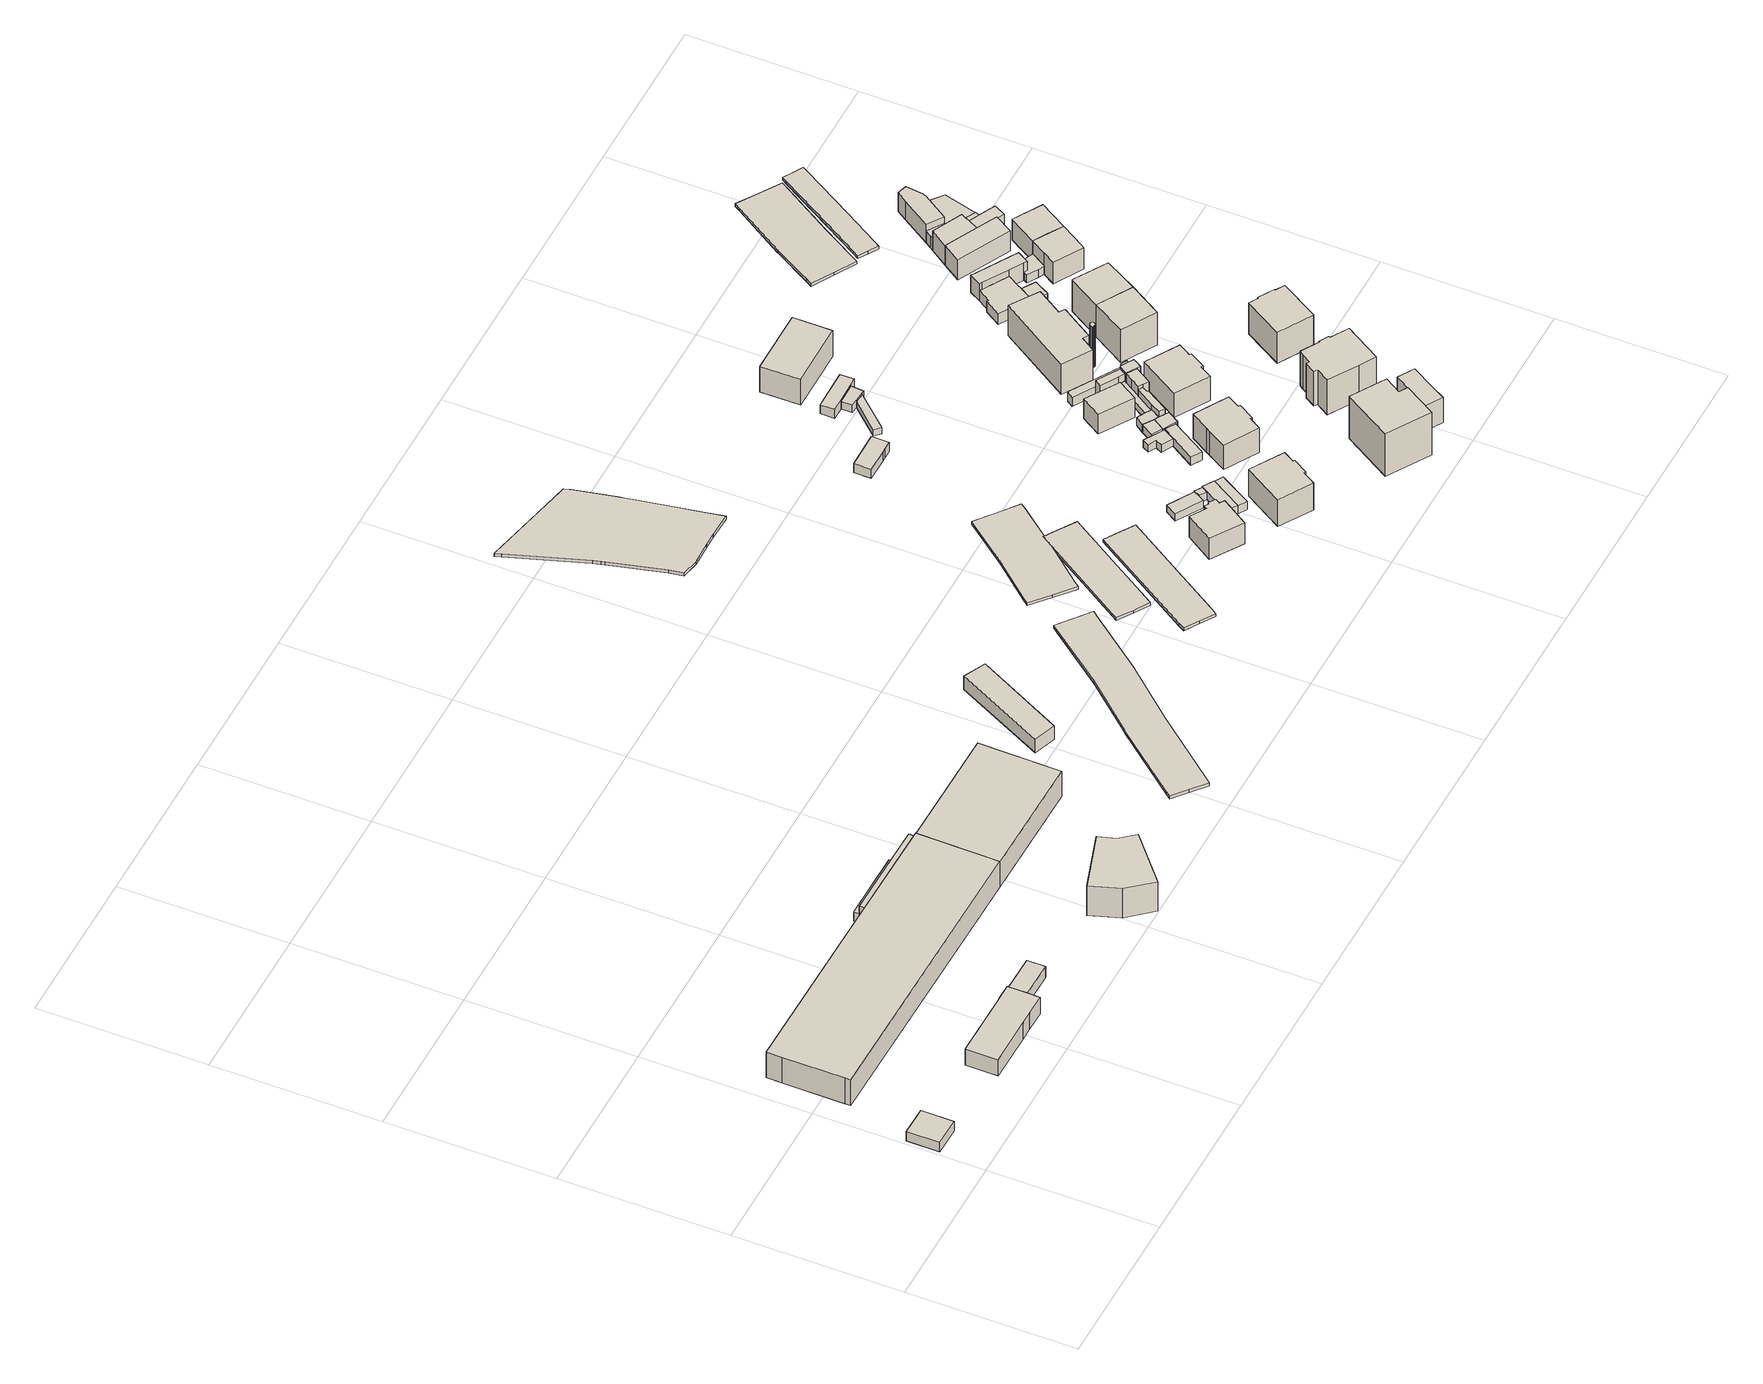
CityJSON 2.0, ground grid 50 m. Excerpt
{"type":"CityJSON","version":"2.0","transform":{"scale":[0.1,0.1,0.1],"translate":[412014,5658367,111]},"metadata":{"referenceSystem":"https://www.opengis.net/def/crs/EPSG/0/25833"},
"CityObjects":{
"building1":{"type":"Building","attributes":{"Dachtyp_tdc":"tdcPolyFlatRoof","Gemeindeschluessel":14612000,"Dachneigung":0,"QualitaetDacherkennung":95,"Geometrietyp2DReferenz":"3000","measuredHeight":3.38,"function":"31001_2000","roofType":"1000"},"geometry":[{"type":"Solid","lod":"1","boundaries":[[[[0,1,2,3]],[[4,5,6,7]],[[3,5,4,0]],[[2,6,5,3]],[[1,7,6,2]],[[0,4,7,1]]]]}]},
"building2":{"type":"Building","attributes":{"Dachtyp_tdc":"tdcPolyFlatRoof","Gemeindeschluessel":14612000,"Dachneigung":6.52,"QualitaetDacherkennung":90,"Geometrietyp2DReferenz":"3000","measuredHeight":6.49,"function":"31001_2000","roofType":"2100"},"geometry":[{"type":"Solid","lod":"1","boundaries":[[[[8,9,10,11,12,13,14,15,16]],[[17,18,19,20,21,22,23,24,25]],[[16,18,17,8]],[[15,19,18,16]],[[14,20,19,15]],[[13,21,20,14]],[[12,22,21,13]],[[11,23,22,12]],[[10,24,23,11]],[[9,25,24,10]],[[8,17,25,9]]]]}]},
"building3":{"type":"Building","attributes":{"Dachtyp_tdc":"tdcPolyFlatRoof","Gemeindeschluessel":14612000,"Dachneigung":2.83,"QualitaetDacherkennung":87,"Geometrietyp2DReferenz":"3000","measuredHeight":4.16,"function":"31001_2000","roofType":"2100"},"geometry":[{"type":"Solid","lod":"1","boundaries":[[[[26,27,28,29]],[[30,31,32,33]],[[29,31,30,26]],[[28,32,31,29]],[[27,33,32,28]],[[26,30,33,27]]]]}]},
"building4":{"type":"Building","attributes":{"Gemeindeschluessel":14612000,"Geometrietyp2DReferenz":"3000","function":"31001_2000","roofType":"9999"},"children":["building4-1","building4-2","building4-3","building4-4"]},
"building4-1":{"type":"BuildingPart","attributes":{"Dachtyp_tdc":"tdcPolyFlatRoof","Dachneigung":0,"QualitaetDacherkennung":57,"Geometrietyp2DReferenz":"3000","measuredHeight":3.29,"roofType":"1000"},"parents":["building4"],"geometry":[{"type":"Solid","lod":"1","boundaries":[[[[34,35,36,37]],[[38,39,40,41]],[[37,39,38,34]],[[36,40,39,37]],[[35,41,40,36]],[[34,38,41,35]]]]}]},
"building4-2":{"type":"BuildingPart","attributes":{"Dachtyp_tdc":"tdcPolyFlatRoof","Dachneigung":0,"QualitaetDacherkennung":29,"Geometrietyp2DReferenz":"3000","measuredHeight":9.4,"roofType":"1000"},"parents":["building4"],"geometry":[{"type":"Solid","lod":"1","boundaries":[[[[42,43,44,45,46,47,48]],[[49,50,51,52,53,54,55]],[[48,50,49,42]],[[47,51,50,48]],[[46,52,51,47]],[[45,53,52,46]],[[44,54,53,45]],[[43,55,54,44]],[[42,49,55,43]]]]}]},
"building4-3":{"type":"BuildingPart","attributes":{"Dachtyp_tdc":"tdcPolyFlatRoof","Dachneigung":6.17,"QualitaetDacherkennung":71,"Geometrietyp2DReferenz":"3000","measuredHeight":8.28,"roofType":"2100"},"parents":["building4"],"geometry":[{"type":"Solid","lod":"1","boundaries":[[[[56,57,58,59,60,61]],[[54,62,41,40,63,55]],[[61,62,54,56]],[[60,41,62,61]],[[59,40,41,60]],[[58,63,40,59]],[[57,55,63,58]],[[56,54,55,57]]]]}]},
"building4-4":{"type":"BuildingPart","attributes":{"Dachtyp_tdc":"tdcPolyFlatRoof","Dachneigung":0,"QualitaetDacherkennung":34,"Geometrietyp2DReferenz":"3000","measuredHeight":9.03,"roofType":"1000"},"parents":["building4"],"geometry":[{"type":"Solid","lod":"1","boundaries":[[[[64,65,66,67]],[[55,68,69,49]],[[67,68,55,64]],[[66,69,68,67]],[[65,49,69,66]],[[64,55,49,65]]]]}]},
"building5":{"type":"Building","attributes":{"Dachtyp_tdc":"tdcFreeFormRoof","Gemeindeschluessel":14612000,"Dachneigung":10.01,"QualitaetDacherkennung":51,"Geometrietyp2DReferenz":"3000","measuredHeight":11.48,"function":"31001_2000","roofType":"5000"},"geometry":[{"type":"Solid","lod":"1","boundaries":[[[[70,71,72,73,74,75]],[[76,77,78,79,80,81]],[[75,77,76,70]],[[74,78,77,75]],[[73,79,78,74]],[[72,80,79,73]],[[71,81,80,72]],[[70,76,81,71]]]]}]},
"building6":{"type":"Building","attributes":{"Dachtyp_tdc":"tdcGableRoof","Gemeindeschluessel":14612000,"Dachneigung":13.3,"QualitaetDacherkennung":52,"Geometrietyp2DReferenz":"3000","measuredHeight":5.21,"function":"31001_2000","roofType":"3100"},"geometry":[{"type":"Solid","lod":"1","boundaries":[[[[82,83,84,85]],[[86,87,88,89]],[[85,87,86,82]],[[84,88,87,85]],[[83,89,88,84]],[[82,86,89,83]]]]}]},
"building7":{"type":"Building","attributes":{"Erfassungsdatum_Objekt":"2022-03-29","BodenHoehe":114.89,"gemHoehe":0,"BauwerkHoehe":1,"Breite":11.5,"Gemeindeschluessel":"14612000","Geometrietyp2DReferenz":"3000","measuredHeight":1,"function":"53001_1800"},"geometry":[{"type":"Solid","lod":"1","boundaries":[[[[90,91,92,93,94,95,96,97,98,99,100,101,102,103,104,105,106,107]],[[108,109,110,111,112,113,114,115,116,117,118,119,120,121,122,123,124,125]],[[107,109,108,90]],[[106,110,109,107]],[[105,111,110,106]],[[104,112,111,105]],[[103,113,112,104]],[[102,114,113,103]],[[101,115,114,102]],[[100,116,115,101]],[[99,117,116,100]],[[98,118,117,99]],[[97,119,118,98]],[[96,120,119,97]],[[95,121,120,96]],[[94,122,121,95]],[[93,123,122,94]],[[92,124,123,93]],[[91,125,124,92]],[[90,108,125,91]]]]}]},
"building8":{"type":"Building","attributes":{"Erfassungsdatum_Objekt":"2022-03-29","BodenHoehe":112.25,"gemHoehe":0,"BauwerkHoehe":1,"Gemeindeschluessel":"14612000","Geometrietyp2DReferenz":"3000","measuredHeight":1,"function":"53001_1800"},"geometry":[{"type":"Solid","lod":"1","boundaries":[[[[126,127,128,129,130,131,132,133,134,135,136,137,138,139,140,141,142,143]],[[144,145,146,147,148,149,150,151,152,153,154,155,156,157,158,159,160,161]],[[143,145,144,126]],[[142,146,145,143]],[[141,147,146,142]],[[140,148,147,141]],[[139,149,148,140]],[[138,150,149,139]],[[137,151,150,138]],[[136,152,151,137]],[[135,153,152,136]],[[134,154,153,135]],[[133,155,154,134]],[[132,156,155,133]],[[131,157,156,132]],[[130,158,157,131]],[[129,159,158,130]],[[128,160,159,129]],[[127,161,160,128]],[[126,144,161,127]]]]}]},
"building9":{"type":"Building","attributes":{"Erfassungsdatum_Objekt":"2022-03-29","BodenHoehe":111.53,"gemHoehe":0,"Zustand":2100,"BauwerkHoehe":1,"Breite":10,"Gemeindeschluessel":"14612000","Geometrietyp2DReferenz":"3000","measuredHeight":1,"function":"53001_1800"},"geometry":[{"type":"Solid","lod":"1","boundaries":[[[[162,163,164,165,166,167,168,169,170,171]],[[172,173,174,175,176,177,178,179,180,181]],[[171,173,172,162]],[[170,174,173,171]],[[169,175,174,170]],[[168,176,175,169]],[[167,177,176,168]],[[166,178,177,167]],[[165,179,178,166]],[[164,180,179,165]],[[163,181,180,164]],[[162,172,181,163]]]]}]},
"building10":{"type":"Building","attributes":{"Erfassungsdatum_Objekt":"2022-03-29","BodenHoehe":111.47,"gemHoehe":0,"BauwerkHoehe":1,"Breite":10.5,"Gemeindeschluessel":"14612000","Geometrietyp2DReferenz":"3000","measuredHeight":1,"function":"53001_1800"},"geometry":[{"type":"Solid","lod":"1","boundaries":[[[[182,183,184,185,186,187,188,189,190,191,192,193]],[[194,195,196,197,198,199,200,201,202,203,204,205]],[[193,195,194,182]],[[192,196,195,193]],[[191,197,196,192]],[[190,198,197,191]],[[189,199,198,190]],[[188,200,199,189]],[[187,201,200,188]],[[186,202,201,187]],[[185,203,202,186]],[[184,204,203,185]],[[183,205,204,184]],[[182,194,205,183]]]]}]},
"building11":{"type":"Building","attributes":{"Erfassungsdatum_Objekt":"2022-03-29","BodenHoehe":111.49,"gemHoehe":0,"BauwerkHoehe":1,"Breite":14.5,"Gemeindeschluessel":"14612000","Geometrietyp2DReferenz":"3000","measuredHeight":1,"function":"53001_1800"},"geometry":[{"type":"Solid","lod":"1","boundaries":[[[[206,207,208,209,210,211,212,213,214,215,216,217,218,219]],[[220,221,222,223,224,225,226,227,228,229,230,231,232,233]],[[219,221,220,206]],[[218,222,221,219]],[[217,223,222,218]],[[216,224,223,217]],[[215,225,224,216]],[[214,226,225,215]],[[213,227,226,214]],[[212,228,227,213]],[[211,229,228,212]],[[210,230,229,211]],[[209,231,230,210]],[[208,232,231,209]],[[207,233,232,208]],[[206,220,233,207]]]]}]},
"building12":{"type":"Building","attributes":{"Dachtyp_tdc":"tdcTentRoof","Gemeindeschluessel":14612000,"Dachneigung":21.94,"QualitaetDacherkennung":80,"Geometrietyp2DReferenz":"3000","measuredHeight":9.05,"function":"31001_9998","roofType":"3500"},"geometry":[{"type":"Solid","lod":"1","boundaries":[[[[234,235,236,237,238,239,240,241,242,243]],[[244,245,246,247,248,249,250,251,252,253]],[[243,245,244,234]],[[242,246,245,243]],[[241,247,246,242]],[[240,248,247,241]],[[239,249,248,240]],[[238,250,249,239]],[[237,251,250,238]],[[236,252,251,237]],[[235,253,252,236]],[[234,244,253,235]]]]}]},
"building13":{"type":"Building","attributes":{"Dachtyp_tdc":"tdcPolyFlatRoof","Gemeindeschluessel":14612000,"Dachneigung":10.84,"QualitaetDacherkennung":71,"Geometrietyp2DReferenz":"3000","measuredHeight":3.01,"function":"31001_9998","roofType":"2100"},"geometry":[{"type":"Solid","lod":"1","boundaries":[[[[254,255,256,257,258]],[[259,260,261,262,263]],[[258,260,259,254]],[[257,261,260,258]],[[256,262,261,257]],[[255,263,262,256]],[[254,259,263,255]]]]}]},
"building14":{"type":"Building","attributes":{"Gemeindeschluessel":14612000,"Geometrietyp2DReferenz":"3000","function":"31001_9998","roofType":"9999"},"children":["building14-1","building14-2"]},
"building14-1":{"type":"BuildingPart","attributes":{"Dachtyp_tdc":"tdcPolyFlatRoof","Dachneigung":5.84,"QualitaetDacherkennung":77,"Geometrietyp2DReferenz":"3000","measuredHeight":3.32,"roofType":"2100"},"parents":["building14"],"geometry":[{"type":"Solid","lod":"1","boundaries":[[[[264,265,266,267,268,269,270]],[[271,272,273,274,275,276,277]],[[270,272,271,264]],[[269,273,272,270]],[[268,274,273,269]],[[267,275,274,268]],[[266,276,275,267]],[[265,277,276,266]],[[264,271,277,265]]]]}]},
"building14-2":{"type":"BuildingPart","attributes":{"Dachtyp_tdc":"tdcPolyFlatRoof","Dachneigung":7.15,"QualitaetDacherkennung":57,"Geometrietyp2DReferenz":"3000","measuredHeight":2.96,"roofType":"2100"},"parents":["building14"],"geometry":[{"type":"Solid","lod":"1","boundaries":[[[[278,279,280,281]],[[276,282,283,277]],[[281,282,276,278]],[[280,283,282,281]],[[279,277,283,280]],[[278,276,277,279]]]]}]},
"building15":{"type":"Building","attributes":{"Dachtyp_tdc":"tdcPolyFlatRoof","Gemeindeschluessel":14612000,"Dachneigung":9.86,"QualitaetDacherkennung":74,"Geometrietyp2DReferenz":"3000","measuredHeight":3.23,"function":"31001_9998","roofType":"2100"},"geometry":[{"type":"Solid","lod":"1","boundaries":[[[[284,285,286,287]],[[288,289,290,291]],[[287,289,288,284]],[[286,290,289,287]],[[285,291,290,286]],[[284,288,291,285]]]]}]},
"building16":{"type":"Building","attributes":{"Dachtyp_tdc":"tdcPolyFlatRoof","Gemeindeschluessel":14612000,"Dachneigung":7.33,"QualitaetDacherkennung":61,"Geometrietyp2DReferenz":"3000","measuredHeight":3.64,"function":"31001_9998","roofType":"2100"},"geometry":[{"type":"Solid","lod":"1","boundaries":[[[[292,293,294,295,296,297]],[[298,299,300,301,302,303]],[[297,299,298,292]],[[296,300,299,297]],[[295,301,300,296]],[[294,302,301,295]],[[293,303,302,294]],[[292,298,303,293]]]]}]},
"building17":{"type":"Building","attributes":{"Dachtyp_tdc":"tdcHipRoof","Gemeindeschluessel":14612000,"Dachneigung":27.23,"QualitaetDacherkennung":62,"Geometrietyp2DReferenz":"3000","measuredHeight":11.44,"function":"31001_9998","roofType":"3200"},"geometry":[{"type":"Solid","lod":"1","boundaries":[[[[304,305,306,307,308,309,310,311]],[[312,313,314,315,316,317,318,319]],[[311,313,312,304]],[[310,314,313,311]],[[309,315,314,310]],[[308,316,315,309]],[[307,317,316,308]],[[306,318,317,307]],[[305,319,318,306]],[[304,312,319,305]]]]}]},
"building18":{"type":"Building","attributes":{"Dachtyp_tdc":"tdcPolyFlatRoof","Gemeindeschluessel":14612000,"Dachneigung":6.75,"QualitaetDacherkennung":73,"Geometrietyp2DReferenz":"3000","measuredHeight":2.39,"function":"31001_9998","roofType":"2100"},"geometry":[{"type":"Solid","lod":"1","boundaries":[[[[320,321,322,323]],[[324,325,326,327]],[[323,325,324,320]],[[322,326,325,323]],[[321,327,326,322]],[[320,324,327,321]]]]}]},
"building19":{"type":"Building","attributes":{"Dachtyp_tdc":"tdcPolyFlatRoof","Gemeindeschluessel":14612000,"Dachneigung":0,"QualitaetDacherkennung":74,"Geometrietyp2DReferenz":"3000","measuredHeight":3.04,"function":"31001_9998","roofType":"1000"},"geometry":[{"type":"Solid","lod":"1","boundaries":[[[[328,329,330,331,332]],[[333,334,335,336,337]],[[332,334,333,328]],[[331,335,334,332]],[[330,336,335,331]],[[329,337,336,330]],[[328,333,337,329]]]]}]},
"building20":{"type":"Building","attributes":{"Dachtyp_tdc":"tdcPolyFlatRoof","Gemeindeschluessel":14612000,"Dachneigung":10.93,"QualitaetDacherkennung":61,"Geometrietyp2DReferenz":"3000","measuredHeight":3.17,"function":"31001_9998","roofType":"2100"},"geometry":[{"type":"Solid","lod":"1","boundaries":[[[[338,339,340,341,342,343,344,345]],[[346,347,348,349,350,351,352,353]],[[345,347,346,338]],[[344,348,347,345]],[[343,349,348,344]],[[342,350,349,343]],[[341,351,350,342]],[[340,352,351,341]],[[339,353,352,340]],[[338,346,353,339]]]]}]},
"building21":{"type":"Building","attributes":{"Dachtyp_tdc":"tdcHipRoof","Gemeindeschluessel":14612000,"Dachneigung":35.34,"QualitaetDacherkennung":73,"Geometrietyp2DReferenz":"3000","measuredHeight":11.18,"function":"31001_9998","roofType":"3200"},"geometry":[{"type":"Solid","lod":"1","boundaries":[[[[354,355,356,357,358,359,360,361,362,363]],[[364,365,366,367,368,369,370,371,372,373]],[[363,365,364,354]],[[362,366,365,363]],[[361,367,366,362]],[[360,368,367,361]],[[359,369,368,360]],[[358,370,369,359]],[[357,371,370,358]],[[356,372,371,357]],[[355,373,372,356]],[[354,364,373,355]]]]}]},
"building22":{"type":"Building","attributes":{"Gemeindeschluessel":14612000,"Dachtyp_tdc":"tdcPolyFlatRoof","Dachneigung":3.36,"QualitaetDacherkennung":76,"Geometrietyp2DReferenz":"3000","measuredHeight":3.01,"function":"31001_9998","roofType":"2100"},"geometry":[{"type":"Solid","lod":"1","boundaries":[[[[374,375,376,377]],[[378,379,380,381]],[[377,379,378,374]],[[376,380,379,377]],[[375,381,380,376]],[[374,378,381,375]]]]}]},
"building23":{"type":"Building","attributes":{"Dachtyp_tdc":"tdcPolyFlatRoof","Gemeindeschluessel":14612000,"Dachneigung":2.92,"QualitaetDacherkennung":87,"Geometrietyp2DReferenz":"3000","measuredHeight":2.9,"function":"31001_9998","roofType":"2100"},"geometry":[{"type":"Solid","lod":"1","boundaries":[[[[382,383,384,385,386,387]],[[388,389,390,391,392,393]],[[387,389,388,382]],[[386,390,389,387]],[[385,391,390,386]],[[384,392,391,385]],[[383,393,392,384]],[[382,388,393,383]]]]}]},
"building24":{"type":"Building","attributes":{"Dachtyp_tdc":"tdcFreeFormRoof","Gemeindeschluessel":14612000,"Dachneigung":18.7,"QualitaetDacherkennung":93,"Geometrietyp2DReferenz":"3000","measuredHeight":3.52,"function":"31001_9998","roofType":"5000"},"geometry":[{"type":"Solid","lod":"1","boundaries":[[[[394,395,396,397,398,399]],[[400,401,402,403,404,405]],[[399,401,400,394]],[[398,402,401,399]],[[397,403,402,398]],[[396,404,403,397]],[[395,405,404,396]],[[394,400,405,395]]]]}]},
"building25":{"type":"Building","attributes":{"Dachtyp_tdc":"tdcFreeFormRoof","Gemeindeschluessel":14612000,"Dachneigung":12.52,"QualitaetDacherkennung":24,"Geometrietyp2DReferenz":"3000","measuredHeight":4.05,"function":"31001_9998","roofType":"5000"},"geometry":[{"type":"Solid","lod":"1","boundaries":[[[[406,407,408,409,377,376,410]],[[411,412,413,414,415,416,417]],[[410,412,411,406]],[[376,413,412,410]],[[377,414,413,376]],[[409,415,414,377]],[[408,416,415,409]],[[407,417,416,408]],[[406,411,417,407]]]]}]},
"building26":{"type":"Building","attributes":{"Dachtyp_tdc":"tdcPolyFlatRoof","Gemeindeschluessel":14612000,"Dachneigung":3.52,"QualitaetDacherkennung":75,"Geometrietyp2DReferenz":"3000","measuredHeight":3,"function":"31001_9998","roofType":"2100"},"geometry":[{"type":"Solid","lod":"1","boundaries":[[[[374,377,409,418,419,420]],[[421,422,423,424,425,426]],[[420,422,421,374]],[[419,423,422,420]],[[418,424,423,419]],[[409,425,424,418]],[[377,426,425,409]],[[374,421,426,377]]]]}]},
"building27":{"type":"Building","attributes":{"Dachtyp_tdc":"tdcFreeFormRoof","Gemeindeschluessel":14612000,"Dachneigung":41.23,"QualitaetDacherkennung":17,"Geometrietyp2DReferenz":"3000","measuredHeight":18.02,"function":"31001_9998","roofType":"5000"},"geometry":[{"type":"Solid","lod":"1","boundaries":[[[[427,428,429,430,431,432]],[[433,434,435,436,437,438]],[[432,434,433,427]],[[431,435,434,432]],[[430,436,435,431]],[[429,437,436,430]],[[428,438,437,429]],[[427,433,438,428]]]]}]},
"building28":{"type":"Building","attributes":{"Dachtyp_tdc":"tdcHipRoof","Gemeindeschluessel":14612000,"Dachneigung":16.91,"QualitaetDacherkennung":79,"Geometrietyp2DReferenz":"3000","measuredHeight":7.67,"function":"31001_9998","roofType":"3200"},"geometry":[{"type":"Solid","lod":"1","boundaries":[[[[439,440,441,442]],[[443,444,445,446]],[[442,444,443,439]],[[441,445,444,442]],[[440,446,445,441]],[[439,443,446,440]]]]}]},
"building29":{"type":"Building","attributes":{"Dachtyp_tdc":"tdcFreeFormRoof","Gemeindeschluessel":14612000,"Dachneigung":32.38,"QualitaetDacherkennung":28,"Geometrietyp2DReferenz":"3000","measuredHeight":6.66,"function":"31001_9998","roofType":"5000"},"geometry":[{"type":"Solid","lod":"1","boundaries":[[[[447,448,449,450,451,452,453]],[[454,455,456,457,458,459,460]],[[453,455,454,447]],[[452,456,455,453]],[[451,457,456,452]],[[450,458,457,451]],[[449,459,458,450]],[[448,460,459,449]],[[447,454,460,448]]]]}]},
"building30":{"type":"Building","attributes":{"Dachtyp_tdc":"tdcGableRoof","Gemeindeschluessel":14612000,"Dachneigung":23.23,"QualitaetDacherkennung":93,"Geometrietyp2DReferenz":"3000","measuredHeight":10.66,"function":"31001_9998","roofType":"3100"},"geometry":[{"type":"Solid","lod":"1","boundaries":[[[[461,462,463,464]],[[465,466,467,468]],[[464,466,465,461]],[[463,467,466,464]],[[462,468,467,463]],[[461,465,468,462]]]]}]},
"building31":{"type":"Building","attributes":{"Dachtyp_tdc":"tdcPolyFlatRoof","Gemeindeschluessel":14612000,"Dachneigung":5.98,"QualitaetDacherkennung":38,"Geometrietyp2DReferenz":"3000","measuredHeight":3.08,"function":"31001_9998","roofType":"2100"},"geometry":[{"type":"Solid","lod":"1","boundaries":[[[[469,470,471,472,473,474,475,476]],[[477,478,424,423,479,480,481,482]],[[476,478,477,469]],[[475,424,478,476]],[[474,423,424,475]],[[473,479,423,474]],[[472,480,479,473]],[[471,481,480,472]],[[470,482,481,471]],[[469,477,482,470]]]]}]},
"building32":{"type":"Building","attributes":{"Dachtyp_tdc":"tdcPolyFlatRoof","Gemeindeschluessel":14612000,"Dachneigung":7.41,"QualitaetDacherkennung":58,"Geometrietyp2DReferenz":"3000","measuredHeight":5.14,"function":"31001_9998","roofType":"2100"},"geometry":[{"type":"Solid","lod":"1","boundaries":[[[[483,484,485,486,487]],[[488,489,490,481,480]],[[487,489,488,483]],[[486,490,489,487]],[[485,481,490,486]],[[484,480,481,485]],[[483,488,480,484]]]]}]},
"building33":{"type":"Building","attributes":{"Dachtyp_tdc":"tdcPolyFlatRoof","Gemeindeschluessel":14612000,"Dachneigung":0,"QualitaetDacherkennung":71,"Geometrietyp2DReferenz":"3000","measuredHeight":5.78,"function":"31001_9998","roofType":"1000"},"geometry":[{"type":"Solid","lod":"1","boundaries":[[[[491,492,493,494,495,496]],[[497,478,477,482,498,499]],[[496,478,497,491]],[[495,477,478,496]],[[494,482,477,495]],[[493,498,482,494]],[[492,499,498,493]],[[491,497,499,492]]]]}]},
"building34":{"type":"Building","attributes":{"Dachtyp_tdc":"tdcPolyFlatRoof","Gemeindeschluessel":14612000,"Dachneigung":3.73,"QualitaetDacherkennung":64,"Geometrietyp2DReferenz":"3000","measuredHeight":3.56,"function":"31001_9998","roofType":"2100"},"geometry":[{"type":"Solid","lod":"1","boundaries":[[[[500,501,502,503,504,505,506,507,508,509]],[[510,511,512,513,514,515,516,517,518,519]],[[509,511,510,500]],[[508,512,511,509]],[[507,513,512,508]],[[506,514,513,507]],[[505,515,514,506]],[[504,516,515,505]],[[503,517,516,504]],[[502,518,517,503]],[[501,519,518,502]],[[500,510,519,501]]]]}]},
"building35":{"type":"Building","attributes":{"Dachtyp_tdc":"tdcHipRoof","Gemeindeschluessel":14612000,"Dachneigung":29.49,"QualitaetDacherkennung":66,"Geometrietyp2DReferenz":"3000","measuredHeight":10.5,"function":"31001_9998","roofType":"3200"},"geometry":[{"type":"Solid","lod":"1","boundaries":[[[[520,521,522,523,524,525,526,527]],[[528,529,530,531,532,533,534,535]],[[527,529,528,520]],[[526,530,529,527]],[[525,531,530,526]],[[524,532,531,525]],[[523,533,532,524]],[[522,534,533,523]],[[521,535,534,522]],[[520,528,535,521]]]]}]},
"building36":{"type":"Building","attributes":{"Dachtyp_tdc":"tdcPolyFlatRoof","Gemeindeschluessel":14612000,"Dachneigung":0,"QualitaetDacherkennung":63,"Geometrietyp2DReferenz":"3000","measuredHeight":5.87,"function":"31001_9998","roofType":"1000"},"geometry":[{"type":"Solid","lod":"1","boundaries":[[[[536,537,538,539,540,541,542]],[[543,544,545,546,547,548,549]],[[542,544,543,536]],[[541,545,544,542]],[[540,546,545,541]],[[539,547,546,540]],[[538,548,547,539]],[[537,549,548,538]],[[536,543,549,537]]]]}]},
"building37":{"type":"Building","attributes":{"Dachtyp_tdc":"tdcPolyFlatRoof","Gemeindeschluessel":14612000,"Dachneigung":3.78,"QualitaetDacherkennung":58,"Geometrietyp2DReferenz":"3000","measuredHeight":9.18,"function":"31001_9998","roofType":"2100"},"geometry":[{"type":"Solid","lod":"1","boundaries":[[[[550,551,552,553,554]],[[555,556,557,558,559]],[[554,556,555,550]],[[553,557,556,554]],[[552,558,557,553]],[[551,559,558,552]],[[550,555,559,551]]]]}]},
"building38":{"type":"Building","attributes":{"Erfassungsdatum_Objekt":"2022-03-29","BodenHoehe":114.12,"gemHoehe":15,"BauwerkHoehe":15,"Breite":1.5,"Gemeindeschluessel":"14612000","Geometrietyp2DReferenz":"3000","measuredHeight":15,"function":"51002_1290"},"geometry":[{"type":"Solid","lod":"1","boundaries":[[[[560,561,562,563,564,565,566,567,568,569,570,571,572,573,574,575,576,577,578,579,580,581]],[[582,583,584,585,586,587,588,589,590,591,592,593,594,595,596,597,598,599,600,601,602,603]],[[581,583,582,560]],[[580,584,583,581]],[[579,585,584,580]],[[578,586,585,579]],[[577,587,586,578]],[[576,588,587,577]],[[575,589,588,576]],[[574,590,589,575]],[[573,591,590,574]],[[572,592,591,573]],[[571,593,592,572]],[[570,594,593,571]],[[569,595,594,570]],[[568,596,595,569]],[[567,597,596,568]],[[566,598,597,567]],[[565,599,598,566]],[[564,600,599,565]],[[563,601,600,564]],[[562,602,601,563]],[[561,603,602,562]],[[560,582,603,561]]]]}]},
"building39":{"type":"Building","attributes":{"Dachtyp_tdc":"tdcFreeFormRoof","Gemeindeschluessel":14612000,"Dachneigung":50.07,"QualitaetDacherkennung":60,"Geometrietyp2DReferenz":"3000","measuredHeight":13.92,"function":"31001_9998","roofType":"5000"},"geometry":[{"type":"Solid","lod":"1","boundaries":[[[[604,605,606,607,608,609,610,611]],[[612,613,614,615,616,617,618,619]],[[611,613,612,604]],[[610,614,613,611]],[[609,615,614,610]],[[608,616,615,609]],[[607,617,616,608]],[[606,618,617,607]],[[605,619,618,606]],[[604,612,619,605]]]]}]},
"building40":{"type":"Building","attributes":{"Dachtyp_tdc":"tdcTentRoof","Gemeindeschluessel":14612000,"Dachneigung":15.81,"QualitaetDacherkennung":69,"Geometrietyp2DReferenz":"3000","measuredHeight":13.85,"function":"31001_9998","roofType":"3500"},"geometry":[{"type":"Solid","lod":"1","boundaries":[[[[620,621,622,623,624,625,626,627,628,629,630,631,632,633]],[[634,635,636,637,638,639,640,641,642,643,644,645,646,647]],[[633,635,634,620]],[[632,636,635,633]],[[631,637,636,632]],[[630,638,637,631]],[[629,639,638,630]],[[628,640,639,629]],[[627,641,640,628]],[[626,642,641,627]],[[625,643,642,626]],[[624,644,643,625]],[[623,645,644,624]],[[622,646,645,623]],[[621,647,646,622]],[[620,634,647,621]]]]}]},
"building41":{"type":"Building","attributes":{"Dachtyp_tdc":"tdcHipAndGableRoof","Gemeindeschluessel":14612000,"Dachneigung":22.28,"QualitaetDacherkennung":74,"Geometrietyp2DReferenz":"3000","measuredHeight":13.03,"function":"31001_9998","roofType":"5000"},"geometry":[{"type":"Solid","lod":"1","boundaries":[[[[648,649,650,651]],[[652,653,654,655]],[[651,653,652,648]],[[650,654,653,651]],[[649,655,654,650]],[[648,652,655,649]]]]}]},
"building42":{"type":"Building","attributes":{"Dachtyp_tdc":"tdcTentRoof","Gemeindeschluessel":14612000,"Dachneigung":29.88,"QualitaetDacherkennung":41,"Geometrietyp2DReferenz":"3000","measuredHeight":12.99,"function":"31001_9998","roofType":"3500"},"geometry":[{"type":"Solid","lod":"1","boundaries":[[[[656,657,658,659,660,661,662,663]],[[664,665,666,667,668,669,670,671]],[[663,665,664,656]],[[662,666,665,663]],[[661,667,666,662]],[[660,668,667,661]],[[659,669,668,660]],[[658,670,669,659]],[[657,671,670,658]],[[656,664,671,657]]]]}]},
"building43":{"type":"Building","attributes":{"Dachtyp_tdc":"tdcFreeFormRoof","Gemeindeschluessel":14612000,"Dachneigung":21.95,"QualitaetDacherkennung":76,"Geometrietyp2DReferenz":"3000","measuredHeight":12.9,"function":"31001_9998","roofType":"5000"},"geometry":[{"type":"Solid","lod":"1","boundaries":[[[[648,672,673,674,649]],[[675,676,677,678,679]],[[649,676,675,648]],[[674,677,676,649]],[[673,678,677,674]],[[672,679,678,673]],[[648,675,679,672]]]]}]},
"building44":{"type":"Building","attributes":{"Gemeindeschluessel":14612000,"Geometrietyp2DReferenz":"3000","function":"31001_9998","roofType":"9999"},"children":["building44-1","building44-2"]},
"building44-1":{"type":"BuildingPart","attributes":{"Dachtyp_tdc":"tdcPolyFlatRoof","Dachneigung":0,"QualitaetDacherkennung":78,"Geometrietyp2DReferenz":"3000","measuredHeight":2.72,"roofType":"1000"},"parents":["building44"],"geometry":[{"type":"Solid","lod":"1","boundaries":[[[[680,681,682,683]],[[684,685,686,687]],[[683,685,684,680]],[[682,686,685,683]],[[681,687,686,682]],[[680,684,687,681]]]]}]},
"building44-2":{"type":"BuildingPart","attributes":{"Dachtyp_tdc":"tdcPolyFlatRoof","Dachneigung":0,"QualitaetDacherkennung":74,"Geometrietyp2DReferenz":"3000","measuredHeight":3.95,"roofType":"1000"},"parents":["building44"],"geometry":[{"type":"Solid","lod":"1","boundaries":[[[[688,689,690,691,692,693,694,695]],[[696,697,684,687,698,699,700,701]],[[695,697,696,688]],[[694,684,697,695]],[[693,687,684,694]],[[692,698,687,693]],[[691,699,698,692]],[[690,700,699,691]],[[689,701,700,690]],[[688,696,701,689]]]]}]},
"building45":{"type":"Building","attributes":{"Dachtyp_tdc":"tdcPolyFlatRoof","Gemeindeschluessel":14612000,"Dachneigung":0,"QualitaetDacherkennung":34,"Geometrietyp2DReferenz":"3000","measuredHeight":6.32,"function":"31001_9998","roofType":"1000"},"geometry":[{"type":"Solid","lod":"1","boundaries":[[[[702,703,704,705,706,707,708,709]],[[710,711,712,696,713,701,714,715]],[[709,711,710,702]],[[708,712,711,709]],[[707,696,712,708]],[[706,713,696,707]],[[705,701,713,706]],[[704,714,701,705]],[[703,715,714,704]],[[702,710,715,703]]]]}]},
"building46":{"type":"Building","attributes":{"BodenHoehe":117.03,"gemHoehe":0,"BauwerkHoehe":1,"Breite":14.5,"Erfassungsdatum_Objekt":"2022-03-29","Gemeindeschluessel":"14612000","Geometrietyp2DReferenz":"3000","measuredHeight":1,"function":"53001_1800"},"geometry":[{"type":"Solid","lod":"1","boundaries":[[[[716,717,718,719,720,721,722,723,724,725,726,727,728,729]],[[730,731,732,733,734,735,736,737,738,739,740,741,742,743]],[[729,731,730,716]],[[728,732,731,729]],[[727,733,732,728]],[[726,734,733,727]],[[725,735,734,726]],[[724,736,735,725]],[[723,737,736,724]],[[722,738,737,723]],[[721,739,738,722]],[[720,740,739,721]],[[719,741,740,720]],[[718,742,741,719]],[[717,743,742,718]],[[716,730,743,717]]]]}]},
"building47":{"type":"Building","attributes":{"Gemeindeschluessel":14612000,"Geometrietyp2DReferenz":"3000","function":"31001_9998","roofType":"9999"},"children":["building47-1","building47-2"]},
"building47-1":{"type":"BuildingPart","attributes":{"Dachtyp_tdc":"tdcGableRoof","Dachneigung":67.47,"QualitaetDacherkennung":12,"Geometrietyp2DReferenz":"3000","measuredHeight":5.17,"roofType":"3100"},"parents":["building47"],"geometry":[{"type":"Solid","lod":"1","boundaries":[[[[744,745,746,747,748,749,750,751,752,753]],[[754,755,756,757,758,759,760,761,762,763]],[[753,755,754,744]],[[752,756,755,753]],[[751,757,756,752]],[[750,758,757,751]],[[749,759,758,750]],[[748,760,759,749]],[[747,761,760,748]],[[746,762,761,747]],[[745,763,762,746]],[[744,754,763,745]]]]}]},
"building47-2":{"type":"BuildingPart","attributes":{"Dachtyp_tdc":"tdcHipAndGableRoof","Dachneigung":16.96,"QualitaetDacherkennung":81,"Geometrietyp2DReferenz":"3000","measuredHeight":8.43,"roofType":"5000"},"parents":["building47"],"geometry":[{"type":"Solid","lod":"1","boundaries":[[[[764,765,766,767,768,769,770,771]],[[758,772,773,774,775,776,760,759]],[[771,772,758,764]],[[770,773,772,771]],[[769,774,773,770]],[[768,775,774,769]],[[767,776,775,768]],[[766,760,776,767]],[[765,759,760,766]],[[764,758,759,765]]]]}]},
"building48":{"type":"Building","attributes":{"Dachtyp_tdc":"tdcPolyFlatRoof","Gemeindeschluessel":14612000,"Dachneigung":13.62,"QualitaetDacherkennung":78,"Geometrietyp2DReferenz":"3000","measuredHeight":7.95,"function":"31001_9998","roofType":"2100"},"geometry":[{"type":"Solid","lod":"1","boundaries":[[[[777,778,779,780,781]],[[782,783,784,785,786]],[[781,783,782,777]],[[780,784,783,781]],[[779,785,784,780]],[[778,786,785,779]],[[777,782,786,778]]]]}]},
"building49":{"type":"Building","attributes":{"Gemeindeschluessel":14612000,"Geometrietyp2DReferenz":"3000","function":"31001_9998","roofType":"9999"},"children":["building49-1","building49-2"]},
"building49-1":{"type":"BuildingPart","attributes":{"Dachtyp_tdc":"tdcPolyFlatRoof","Dachneigung":9.94,"QualitaetDacherkennung":77,"Geometrietyp2DReferenz":"3000","measuredHeight":7.71,"roofType":"2100"},"parents":["building49"],"geometry":[{"type":"Solid","lod":"1","boundaries":[[[[787,788,789,790,791,792]],[[793,794,795,796,784,783]],[[792,794,793,787]],[[791,795,794,792]],[[790,796,795,791]],[[789,784,796,790]],[[788,783,784,789]],[[787,793,783,788]]]]}]},
"building49-2":{"type":"BuildingPart","attributes":{"Dachtyp_tdc":"tdcPolyFlatRoof","Dachneigung":4.11,"QualitaetDacherkennung":67,"Geometrietyp2DReferenz":"3000","measuredHeight":6.62,"roofType":"2100"},"parents":["building49"],"geometry":[{"type":"Solid","lod":"1","boundaries":[[[[797,798,799,800,801,802]],[[796,803,804,805,785,784]],[[802,803,796,797]],[[801,804,803,802]],[[800,805,804,801]],[[799,785,805,800]],[[798,784,785,799]],[[797,796,784,798]]]]}]},
"building50":{"type":"Building","attributes":{"Dachtyp_tdc":"tdcHipAndGableRoof","Gemeindeschluessel":14612000,"Dachneigung":16.82,"QualitaetDacherkennung":82,"Geometrietyp2DReferenz":"3000","measuredHeight":8.29,"function":"31001_9998","roofType":"5000"},"geometry":[{"type":"Solid","lod":"1","boundaries":[[[[764,770,806,807]],[[808,809,810,811]],[[807,809,808,764]],[[806,810,809,807]],[[770,811,810,806]],[[764,808,811,770]]]]}]},
"building51":{"type":"Building","attributes":{"Gemeindeschluessel":14612000,"Geometrietyp2DReferenz":"3000","function":"31001_9998","roofType":"9999"},"children":["building51-1","building51-2","building51-3"]},
"building51-1":{"type":"BuildingPart","attributes":{"Dachtyp_tdc":"tdcGableRoof","Dachneigung":27.77,"QualitaetDacherkennung":14,"Geometrietyp2DReferenz":"3000","measuredHeight":6.21,"roofType":"3100"},"parents":["building51"],"geometry":[{"type":"Solid","lod":"1","boundaries":[[[[812,813,814,815,816,817,816,818]],[[819,795,794,820,794,821,822,803]],[[818,795,819,812]],[[816,794,795,818]],[[794,816,815,821]],[[814,822,821,815]],[[813,803,822,814]],[[812,819,803,813]]]]}]},
"building51-2":{"type":"BuildingPart","attributes":{"Dachtyp_tdc":"tdcFreeFormRoof","Dachneigung":41.19,"QualitaetDacherkennung":11,"Geometrietyp2DReferenz":"3000","measuredHeight":5.19,"roofType":"5000"},"parents":["building51"],"geometry":[{"type":"Solid","lod":"1","boundaries":[[[[823,824,825,826,827,828]],[[829,830,831,832,820,793]],[[828,830,829,823]],[[827,831,830,828]],[[826,832,831,827]],[[825,820,832,826]],[[824,793,820,825]],[[823,829,793,824]]]]}]},
"building51-3":{"type":"BuildingPart","attributes":{"Dachtyp_tdc":"tdcPolyFlatRoof","Dachneigung":4.06,"QualitaetDacherkennung":47,"Geometrietyp2DReferenz":"3000","measuredHeight":5.16,"roofType":"2100"},"parents":["building51"],"geometry":[{"type":"Solid","lod":"1","boundaries":[[[[833,834,835,836,837]],[[838,822,820,831,839]],[[837,822,838,833]],[[836,820,822,837]],[[835,831,820,836]],[[834,839,831,835]],[[833,838,839,834]]]]}]},
"building52":{"type":"Building","attributes":{"Erfassungsdatum_Objekt":"2022-03-29","BodenHoehe":115.2,"gemHoehe":0,"Zustand":2100,"BauwerkHoehe":1,"Breite":6.5,"Gemeindeschluessel":"14612000","Geometrietyp2DReferenz":"3000","measuredHeight":1,"function":"53001_1800"},"geometry":[{"type":"Solid","lod":"1","boundaries":[[[[840,841,842,843,844,845,846,847,848,849,850,851]],[[852,853,854,855,856,857,858,859,860,861,862,863]],[[851,853,852,840]],[[850,854,853,851]],[[849,855,854,850]],[[848,856,855,849]],[[847,857,856,848]],[[846,858,857,847]],[[845,859,858,846]],[[844,860,859,845]],[[843,861,860,844]],[[842,862,861,843]],[[841,863,862,842]],[[840,852,863,841]]]]}]},
"building53":{"type":"Building","attributes":{"Dachtyp_tdc":"tdcPolyFlatRoof","Gemeindeschluessel":14612000,"Dachneigung":0,"QualitaetDacherkennung":64,"Geometrietyp2DReferenz":"3000","measuredHeight":6.77,"function":"31001_9998","roofType":"1000"},"geometry":[{"type":"Solid","lod":"1","boundaries":[[[[864,865,866,867,868,869,870]],[[831,830,871,872,873,874,839]],[[870,830,831,864]],[[869,871,830,870]],[[868,872,871,869]],[[867,873,872,868]],[[866,874,873,867]],[[865,839,874,866]],[[864,831,839,865]]]]}]}
},
"vertices":[
[91,229,50],[4,230,50],[3,133,50],[90,132,50],[91,229,16],[90,132,16],[3,133,16],[4,230,16],
[579,113,76],[580,155,76],[580,209,76],[532,209,76],[520,209,76],[323,210,76],[323,115,76],[476,114,76],[516,114,76],[579,113,17],[516,114,17],[476,114,17],[323,115,17],[323,210,17],[520,209,17],[532,209,17],[580,209,17],[580,155,17],
[698,208,67],[580,209,67],[580,155,67],[698,154,67],[698,208,27],[698,154,27],[580,155,27],[580,209,27],
[688,701,49],[688,675,49],[921,673,49],[901,699,49],[688,701,16],[901,699,16],[921,673,16],[688,675,16],
[962,409,110],[965,652,110],[667,655,110],[63,660,110],[62,614,110],[61,432,110],[61,417,110],[962,409,16],[61,417,16],[61,432,16],[62,614,16],[63,660,16],[667,655,16],[965,652,16],
[667,655,98],[965,652,98],[965,672,98],[921,673,98],[688,675,98],[668,675,98],[668,675,16],[965,672,16],
[965,652,107],[962,409,107],[1337,406,107],[1340,649,107],[1340,649,16],[1337,406,16],
[1199,122,118],[1162,165,118],[1146,217,118],[968,161,118],[999,72,118],[1060,1,118],[1199,122,11],[1060,1,11],[999,72,11],[968,161,11],[1146,217,11],[1162,165,11],
[1656,775,63],[1591,806,63],[1456,537,63],[1522,514,63],[1656,775,15],[1522,514,15],[1456,537,15],[1591,806,15],
[1426,137,49],[1470,101,49],[1514,64,49],[1527,79,49],[1687,273,49],[1818,422,49],[1819,423,49],[1820,424,49],[1953,593,49],[1966,608,49],[1920,644,49],[1875,680,49],[1863,664,49],[1731,497,49],[1600,348,49],[1600,347,49],[1599,347,49],[1438,153,49],[1426,137,39],[1438,153,39],[1599,347,39],[1600,347,39],[1600,348,39],[1731,497,39],[1863,664,39],[1875,680,39],[1920,644,39],[1966,608,39],[1953,593,39],[1820,424,39],[1819,423,39],[1818,422,39],[1687,273,39],[1527,79,39],[1514,64,39],[1470,101,39],
[1525,2125,23],[1531,2106,23],[1609,1881,23],[1615,1859,23],[1618,1849,23],[1661,1686,23],[1668,1646,23],[1721,1636,23],[1790,1637,23],[1830,1637,23],[1906,1636,23],[1898,1676,23],[1862,1875,23],[1855,1906,23],[1853,1917,23],[1825,2044,23],[1819,2063,23],[1678,2093,23],[1525,2125,12],[1678,2093,12],[1819,2063,12],[1825,2044,12],[1853,1917,12],[1855,1906,12],[1862,1875,12],[1898,1676,12],[1906,1636,12],[1830,1637,12],[1790,1637,12],[1721,1636,12],[1668,1646,12],[1661,1686,12],[1618,1849,12],[1615,1859,12],[1609,1881,12],[1531,2106,12],
[2040,384,15],[2082,357,15],[2124,330,15],[2135,347,15],[2324,642,15],[2335,659,15],[2293,686,15],[2251,713,15],[2240,696,15],[2050,401,15],[2040,384,5],[2050,401,5],[2240,696,5],[2251,713,5],[2293,686,5],[2335,659,5],[2324,642,5],[2135,347,5],[2124,330,5],[2082,357,5],
[2001,559,15],[2045,530,15],[2089,502,15],[2100,519,15],[2178,640,15],[2271,785,15],[2282,802,15],[2238,831,15],[2194,859,15],[2183,842,15],[2090,697,15],[2011,575,15],[2001,559,5],[2011,575,5],[2090,697,5],[2183,842,5],[2194,859,5],[2238,831,5],[2282,802,5],[2271,785,5],[2178,640,5],[2100,519,5],[2089,502,5],[2045,530,5],
[1953,792,15],[2008,745,15],[2064,698,15],[2076,714,15],[2173,827,15],[2174,828,15],[2174,829,15],[2268,946,15],[2280,962,15],[2223,1007,15],[2166,1052,15],[2154,1036,15],[2062,920,15],[1966,808,15],[1953,792,5],[1966,808,5],[2062,920,5],[2154,1036,5],[2166,1052,5],[2223,1007,5],[2280,962,5],[2268,946,5],[2174,829,5],[2174,828,5],[2173,827,5],[2076,714,5],[2064,698,5],[2008,745,5],
[2388,371,95],[2441,453,95],[2427,462,95],[2436,476,95],[2416,489,95],[2413,485,95],[2401,493,95],[2395,483,95],[2349,512,95],[2296,430,95],[2388,371,19],[2296,430,19],[2349,512,19],[2395,483,19],[2401,493,19],[2413,485,19],[2416,489,19],[2436,476,19],[2427,462,19],[2441,453,19],
[2462,524,47],[2472,541,47],[2482,559,47],[2407,603,47],[2386,569,47],[2462,524,21],[2386,569,21],[2407,603,21],[2482,559,21],[2472,541,21],
[2535,527,53],[2503,546,53],[2493,529,53],[2453,462,53],[2463,456,53],[2457,446,53],[2479,433,53],[2535,527,22],[2479,433,22],[2457,446,22],[2463,456,22],[2453,462,22],[2493,529,22],[2503,546,22],
[2493,529,50],[2503,546,50],[2482,559,50],[2472,541,50],[2472,541,22],[2482,559,22],
[2504,418,51],[2560,513,51],[2535,527,51],[2479,433,51],[2504,418,21],[2479,433,21],[2535,527,21],[2560,513,21],
[2269,1356,50],[2285,1356,50],[2310,1356,50],[2310,1407,50],[2199,1406,50],[2199,1356,50],[2269,1356,17],[2199,1356,17],[2199,1406,17],[2310,1407,17],[2310,1356,17],[2285,1356,17],
[2608,298,116],[2635,342,116],[2630,345,116],[2650,378,116],[2554,437,116],[2483,320,116],[2579,262,116],[2603,301,116],[2608,298,18],[2603,301,18],[2579,262,18],[2483,320,18],[2554,437,18],[2650,378,18],[2630,345,18],[2635,342,18],
[2362,1402,39],[2451,1499,39],[2422,1502,39],[2345,1418,39],[2362,1402,16],[2345,1418,16],[2422,1502,16],[2451,1499,16],
[2621,602,52],[2686,708,52],[2656,726,52],[2635,691,52],[2591,620,52],[2621,602,22],[2591,620,22],[2635,691,22],[2656,726,22],[2686,708,22],
[2600,710,50],[2635,691,50],[2656,726,50],[2650,729,50],[2620,746,50],[2598,760,50],[2587,741,50],[2610,728,50],[2600,710,23],[2610,728,23],[2587,741,23],[2598,760,23],[2620,746,23],[2650,729,23],[2656,726,23],[2635,691,23],
[2737,512,110],[2766,560,110],[2760,563,110],[2782,600,110],[2685,657,110],[2653,604,110],[2645,591,110],[2613,536,110],[2710,479,110],[2732,515,110],[2737,512,21],[2732,515,21],[2710,479,21],[2613,536,21],[2645,591,21],[2653,604,21],[2685,657,21],[2782,600,21],[2760,563,21],[2766,560,21],
[2642,783,57],[2620,746,57],[2650,729,57],[2672,763,57],[2642,783,28],[2672,763,28],[2650,729,28],[2620,746,28],
[2400,1504,45],[2422,1502,45],[2451,1499,45],[2459,1499,45],[2462,1537,45],[2400,1536,45],[2400,1504,17],[2400,1536,17],[2462,1537,17],[2459,1499,17],[2451,1499,17],[2422,1502,17],
[2360,1536,50],[2400,1536,50],[2462,1537,50],[2485,1538,50],[2484,1579,50],[2360,1578,50],[2360,1536,18],[2360,1578,18],[2484,1579,18],[2485,1538,18],[2462,1537,18],[2400,1536,18],
[2686,708,57],[2691,705,57],[2712,740,57],[2685,757,57],[2656,726,57],[2686,708,25],[2656,726,25],[2650,729,25],[2672,763,25],[2685,757,25],[2712,740,25],[2691,705,25],
[2702,784,57],[2687,794,57],[2659,808,57],[2642,783,29],[2659,808,29],[2687,794,29],[2702,784,29],[2685,757,29],[2672,763,29],
[2773,146,170],[2897,70,170],[2955,166,170],[2931,181,170],[2961,230,170],[2861,291,170],[2773,146,16],[2861,291,16],[2961,230,16],[2931,181,16],[2955,166,16],[2897,70,16],
[2689,827,95],[2725,886,95],[2629,946,95],[2592,887,95],[2689,827,24],[2592,887,24],[2629,946,24],[2725,886,24],
[2685,757,77],[2702,746,77],[2744,814,77],[2740,817,77],[2750,832,77],[2738,840,77],[2702,784,77],[2685,757,28],[2702,784,28],[2738,840,28],[2750,832,28],[2740,817,28],[2744,814,28],[2702,746,28],
[2366,1754,112],[2367,1637,112],[2567,1638,112],[2567,1755,112],[2366,1754,19],[2567,1755,19],[2567,1638,19],[2367,1637,19],
[2755,867,53],[2769,889,53],[2773,895,53],[2756,904,53],[2739,877,53],[2687,794,53],[2702,784,53],[2738,840,53],[2755,867,29],[2738,840,29],[2739,877,29],[2756,904,29],[2773,895,29],[2769,889,29],
[2705,934,79],[2756,904,79],[2773,895,79],[2785,914,79],[2719,954,79],[2705,934,29],[2719,954,29],[2785,914,29],
[2750,832,87],[2766,822,87],[2797,871,87],[2769,889,87],[2755,867,87],[2738,840,87],[2750,832,29],[2797,871,29],[2766,822,29],
[2656,992,58],[2719,954,58],[2785,914,58],[2801,905,58],[2823,892,58],[2840,920,58],[2822,930,58],[2817,922,58],[2813,924,58],[2669,1011,58],[2656,992,24],[2669,1011,24],[2813,924,24],[2817,922,24],[2822,930,24],[2840,920,24],[2823,892,24],[2801,905,24],[2785,914,24],[2719,954,24],
[2855,708,113],[2883,756,113],[2878,759,113],[2900,796,113],[2804,854,113],[2731,733,113],[2828,675,113],[2849,712,113],[2855,708,25],[2849,712,25],[2828,675,25],[2731,733,25],[2804,854,25],[2900,796,25],[2878,759,25],[2883,756,25],
[2797,871,89],[2806,865,89],[2823,892,89],[2801,905,89],[2785,914,89],[2773,895,89],[2769,889,89],[2797,871,30],[2769,889,30],[2773,895,30],[2785,914,30],[2801,905,30],[2823,892,30],[2806,865,30],
[3020,95,105],[3046,140,105],[3086,208,105],[3039,236,105],[2972,124,105],[3020,95,15],[2972,124,15],[3039,236,15],[3086,208,15],[3046,140,15],
[2803,1004,181],[2804,1002,181],[2805,1000,181],[2807,999,181],[2808,998,181],[2810,998,181],[2812,998,181],[2814,999,181],[2816,1000,181],[2817,1002,181],[2818,1004,181],[2818,1007,181],[2817,1009,181],[2816,1011,181],[2814,1012,181],[2813,1012,181],[2812,1013,181],[2810,1013,181],[2807,1012,181],[2805,1011,181],[2804,1009,181],[2803,1007,181],[2803,1004,31],[2803,1007,31],[2804,1009,31],[2805,1011,31],[2807,1012,31],[2810,1013,31],[2812,1013,31],[2813,1012,31],[2814,1012,31],[2816,1011,31],[2817,1009,31],[2818,1007,31],[2818,1004,31],[2817,1002,31],[2816,1000,31],[2814,999,31],[2812,998,31],[2810,998,31],[2808,998,31],[2807,999,31],[2805,1000,31],[2804,1002,31],
[2685,1036,134],[2768,985,134],[2795,1026,134],[2812,1017,134],[2874,1114,134],[2858,1125,134],[2907,1201,134],[2825,1255,134],[2685,1036,24],[2825,1255,24],[2907,1201,24],[2858,1125,24],[2874,1114,24],[2812,1017,24],[2795,1026,24],[2768,985,24],
[2942,420,141],[2918,381,141],[3003,328,141],[3050,301,141],[3117,411,141],[3065,442,141],[3067,446,141],[3040,462,141],[3038,459,141],[2986,490,141],[2977,477,141],[2961,451,141],[2952,457,141],[2933,426,141],[2942,420,15],[2933,426,15],[2952,457,15],[2961,451,15],[2977,477,15],[2986,490,15],[3038,459,15],[3040,462,15],[3067,446,15],[3065,442,15],[3117,411,15],[3050,301,15],[3003,328,15],[2918,381,15],
[3015,984,144],[2915,1044,144],[2856,946,144],[2956,887,144],[3015,984,26],[2956,887,26],[2856,946,26],[2915,1044,26],
[3199,634,132],[3173,649,132],[3175,652,132],[3129,679,132],[3127,676,132],[3101,692,132],[3033,578,132],[3132,520,132],[3199,634,19],[3132,520,19],[3033,578,19],[3101,692,19],[3127,676,19],[3129,679,19],[3175,652,19],[3173,649,19],
[3070,1081,144],[2975,1139,144],[2973,1139,144],[3015,984,28],[2915,1044,28],[2973,1139,28],[2975,1139,28],[3070,1081,28],
[2966,1289,52],[2938,1242,52],[2985,1216,52],[3010,1261,52],[2966,1289,25],[3010,1261,25],[2985,1216,25],[2938,1242,25],
[2989,1328,64],[2909,1376,64],[2885,1339,64],[2881,1342,64],[2850,1295,64],[2938,1242,64],[2966,1289,64],[2965,1289,64],[2989,1328,25],[2965,1289,25],[2850,1295,25],[2881,1342,25],[2885,1339,25],[2909,1376,25],
[3057,1333,88],[2936,1405,88],[2929,1410,88],[2909,1376,88],[2916,1371,88],[2989,1328,88],[3028,1304,88],[3037,1299,88],[3057,1333,25],[3037,1299,25],[3028,1304,25],[2916,1371,25],[2929,1410,25],[2936,1405,25],
[2741,1781,70],[2804,1745,70],[2866,1709,70],[2876,1726,70],[2941,1836,70],[3038,1991,70],[3049,2008,70],[2988,2047,70],[2927,2086,70],[2916,2069,70],[2817,1913,70],[2817,1912,70],[2816,1910,70],[2751,1799,70],[2741,1781,60],[2751,1799,60],[2816,1910,60],[2817,1912,60],[2817,1913,60],[2916,2069,60],[2927,2086,60],[2988,2047,60],[3049,2008,60],[3038,1991,60],[2941,1836,60],[2876,1726,60],[2866,1709,60],[2804,1745,60],
[3037,1299,56],[3028,1304,56],[3021,1292,56],[3053,1273,56],[3069,1265,56],[3069,1264,56],[3098,1311,56],[3081,1319,56],[3073,1323,56],[3057,1333,56],[3037,1299,27],[3057,1333,27],[3073,1323,27],[3081,1319,27],[3098,1311,27],[3069,1264,27],[3069,1265,27],[3053,1273,27],[3021,1292,27],[3028,1304,27],
[3098,1311,104],[3069,1264,104],[3069,1265,104],[3047,1228,104],[3130,1179,104],[3136,1188,104],[3181,1261,104],[3139,1287,104],[3139,1287,27],[3181,1261,27],[3136,1188,27],[3130,1179,27],[3047,1228,27],
[2958,1461,96],[3113,1383,96],[3147,1437,96],[3088,1467,96],[2993,1514,96],[2958,1461,24],[2993,1514,24],[3088,1467,24],[3147,1437,24],[3113,1383,24],
[3029,1567,95],[2993,1514,95],[3088,1467,95],[3106,1501,95],[3105,1502,95],[3117,1524,95],[3029,1567,24],[3117,1524,24],[3105,1502,24],[3106,1501,24],
[3106,1501,89],[3088,1467,89],[3147,1437,89],[3169,1426,89],[3188,1461,89],[3148,1481,89],[3148,1481,24],[3188,1461,24],[3169,1426,24],
[3231,1344,104],[3148,1394,104],[3098,1311,29],[3148,1394,29],[3231,1344,29],[3181,1261,29],
[3122,1493,74],[3148,1481,74],[3159,1504,74],[3134,1516,74],[3117,1524,74],[3078,1543,74],[3105,1502,74],[3122,1493,24],[3078,1543,24],[3134,1516,24],[3159,1504,24],
[3036,1577,69],[3029,1567,69],[3078,1543,69],[3085,1553,69],[3092,1563,69],[3047,1593,69],[3036,1577,24],[3047,1593,24],[3092,1563,24],[3085,1553,24],
[3186,1604,72],[3142,1639,72],[3092,1563,72],[3078,1543,72],[3159,1504,72],[3186,1604,24],[3142,1639,24],
[2903,1723,52],[2930,1706,52],[2958,1689,52],[2969,1706,52],[3035,1814,52],[3131,1974,52],[3141,1991,52],[3113,2007,52],[3085,2024,52],[3075,2007,52],[2979,1848,52],[2913,1740,52],[2903,1723,42],[2913,1740,42],[2979,1848,42],[3075,2007,42],[3085,2024,42],[3113,2007,42],[3141,1991,42],[3131,1974,42],[3035,1814,42],[2969,1706,42],[2958,1689,42],[2930,1706,42],
[3092,1563,92],[3142,1639,92],[3146,1648,92],[3152,1701,92],[3123,1710,92],[3102,1678,92],[3047,1593,92],[3102,1678,24],[3123,1710,24],[3152,1701,24],[3146,1648,24]
]}
